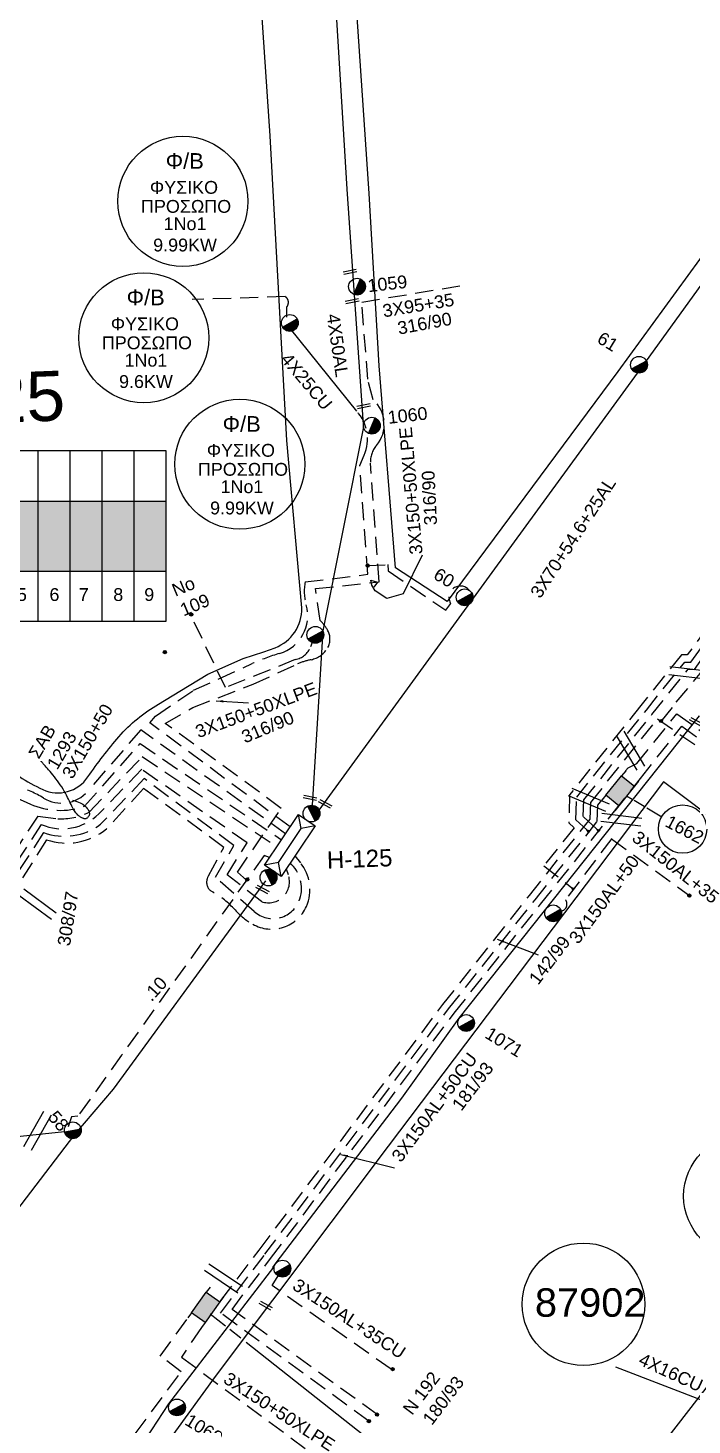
# Model space of a CAD drawing. Header units: millimetres. Extents: x 898 to 5598, y 789 to 3443.
# Drawn here: x 1170.3 to 1263.6, y 1149.1 to 1345.3 of the extents above; entities that cross this region are included whole.
import ezdxf
from ezdxf.enums import TextEntityAlignment as Align

# ---------------------------------------------------------------- set-up
doc = ezdxf.new("R2010")
doc.units = ezdxf.units.MM
doc.linetypes.add('DASHED', pattern=[19.05, 12.7, -6.35])
for name, color, linetype in [('Link Box 4 Διευθύνσεων', 7, 'Continuous'), ('Pillar OTE', 7, 'Continuous'), ('Άγνωστα', 7, 'Continuous'), ('Ασφαλειοκιβώτια Χ.Τ 9 αναχωρήσεων', 7, 'Continuous'), ('Επιγραφές - Σχήματα', 7, 'Continuous'), ('Καλώδια ΧΤ   3x150+50AL', 7, 'DASHED'), ('Καλώδια ΧΤ   3x150+70AL', 7, 'DASHED'), ('Καλώδια ΧΤ   3x150AL+50CU', 7, 'DASHED'), ('Καλώδια ΧΤ   3x150AL+50XLPE', 7, 'DASHED'), ('Μηχανική τομή', 7, 'Continuous'), ('Στύλος ΦΜ', 7, 'Continuous'), ('Στύλος ΦΜ @ 1', 7, 'Continuous'), ('Συνδέσεις', 7, 'Continuous'), ('Συνεστραμμένα ΧΤ   3x70+54.6+25 AL', 7, 'SYN_LINE'), ('Τομή', 7, 'Continuous'), ('Υποσταθμός εναέριος 2 στύλων', 7, 'Continuous'), ('Υποσταθμός πόλεως', 7, 'Continuous'), ('Υπόβαθρο ΔΕΗ', 7, 'Continuous'), ('Υπόγεια Καλώδια Δικτύου ΧΤ   .10', 7, 'DASHED'), ('Υπόγεια καλώδια Παροχών ΧΤ   4x16CU', 7, 'DASHED'), ('Υπόγεια καλώδια Παροχών ΧΤ   4x50AL', 7, 'DASHED')]:
    doc.layers.add(name, color=color, linetype=linetype)
doc.styles.add('ar', font='arial.ttf')
doc.styles.add('arial', font='arial.ttf')
doc.styles.get("Standard").update_dxf_attribs({"font": 'arial.ttf'})
doc.linetypes.add('SYN_LINE', pattern='A,0.5,-0.0001,["/\\/\\/\\/",Standard,S=0.1,R=0,X=0,Y=-0.05],-0.25', length=0.7501)
doc.dimstyles.new('ISO-25', dxfattribs={"dimtxt": 2.5, "dimasz": 2.5, "dimexe": 1.25, "dimexo": 0.625, "dimtad": 1, "dimtxsty": 'Standard', "dimcen": 2.5, "dimadec": 0, "dimazin": 0, "dimtfac": 1, "dimtmove": 0, "dimatfit": 3, "dimfxl": 1, "dimarcsym": 0})

# ---------------------------------------------------------------- blocks, each defined once
blk = doc.blocks.new('ΥΠΑΡΧΩΝ ΤΣΙΜΕΝΤΕΝΙΟΣ ΣΤΥΛΟΣ')
at = {"layer": 'Στύλος ΦΜ'}
blk.add_hatch(color=7, dxfattribs=at).paths.add_polyline_path([(-1.29, -2.28, 0.574793), (2.62, 0, 0.268822), (1.3, 2.27)])
at = {"layer": 'Στύλος ΦΜ', "color": 7}
blk.add_line((-1.29, -2.28), (1.3, 2.27), dxfattribs=at)
blk.add_circle((0, 0), 2.62, dxfattribs=at)
at = {"layer": 'Στύλος ΦΜ', "flags": 4}
for tag, p in [('ΑΡΙΘΜΟΣ', (-4.68, 8.05)), ('ΤΥΠΟΣ', (-4.91, 3.03))]:
    blk.add_attdef(tag, p, '', height=4, dxfattribs=at)
blk = doc.blocks.new('ΑΣΦΑΛΕΙΟΚΙΒΩΤΙΟ ΥΠΟΣΤΑΘΜΟΥ 9 ΑΝΑΧΩΡΗΣΕΩΝ')
at = {"layer": 'Ασφαλειοκιβώτια Χ.Τ 9 αναχωρήσεων', "ltscale": 40}
for p, q in [((-23.8, 40.36), (24.02, 40.36)), ((-9.72, 40.36), (-9.72, -40.64)), ((9.94, 40.36), (9.94, -40.64)), ((-23.8, 31.36), (24.02, 31.36)), ((-23.8, 22.36), (24.02, 22.36)), ((-23.8, 13.36), (24.02, 13.36)), ((-23.8, 4.36), (24.02, 4.36)), ((-23.8, -4.64), (24.02, -4.64)), ((-23.8, -13.64), (24.02, -13.64)), ((-23.8, -22.64), (24.02, -22.64)), ((-23.8, -31.64), (24.02, -31.64))]:
    blk.add_line(p, q, dxfattribs=at)
at = {"layer": 'Ασφαλειοκιβώτια Χ.Τ 9 αναχωρήσεων'}
blk.add_lwpolyline([(-23.8, -40.64), (24.02, -40.64), (24.02, 40.36), (-23.8, 40.36)], close=True, dxfattribs=at)
for s, p in [('1', (-18.13, 36.98)), ('2', (-18.13, 28.42)), ('3', (-18.13, 19.34)), ('4', (-18.13, 10.32)), ('5', (-18.13, 1.31)), ('6', (-18.13, -7.83)), ('7', (-18.13, -16.07)), ('8', (-18.13, -25.75)), ('9', (-18.13, -34.45))]:
    blk.add_text(s, height=3.6, rotation=270, dxfattribs=at).set_placement(p)
at = {"layer": 'Ασφαλειοκιβώτια Χ.Τ 9 αναχωρήσεων', "ltscale": 40}
for tag, height, p in [('ΟΝΟΜΑ', 5, (-0.16, 44.31)), ('ΚΕΙΜΕΝΟ 1', 2, (17.06, 35.59)), ('ΚΕΙΜΕΝΟ 2', 2, (17.06, 26.88)), ('ΚΕΙΜΕΝΟ 3', 2, (17.06, 17.69)), ('ΚΕΙΜΕΝΟ 4', 2, (17.06, 8.71)), ('ΚΕΙΜΕΝΟ 5', 2, (17.06, -0.13)), ('ΚΕΙΜΕΝΟ 6', 2, (17.06, -9.05)), ('ΚΕΙΜΕΝΟ 7', 2, (17.06, -18.13)), ('ΚΕΙΜΕΝΟ 8', 2, (17.06, -26.85)), ('ΚΕΙΜΕΝΟ 9', 2, (17.06, -35.99)), ('ΣΧ', 2, (-0.1, -42.64))]:
    blk.add_attdef(tag, text='', height=height, dxfattribs=at).set_placement(p, align=Align.MIDDLE_CENTER)
blk = doc.blocks.new('ΥΠΟΣΤΑΘΜΟΣ ΕΝΑΕΡΙΟΣ ΕΠΙ 2 ΣΤΥΛΩΝ')
at = {"layer": 'Υποσταθμός εναέριος 2 στύλων', "linetype": 'Continuous'}
for points in [[(-11.97, -2.11, 0.574793), (-8.45, -0.07, 0.268822), (-9.64, 1.98)], [(9.68, -2.15, 0.574793), (13.19, -0.1, 0.268822), (12.01, 1.95)]]:
    blk.add_hatch(color=256, dxfattribs=at).paths.add_polyline_path(points)
for p, q in [((-11.97, -2.11), (-9.64, 1.98)), ((9.68, -2.15), (12.01, 1.95))]:
    blk.add_line(p, q, dxfattribs=at)
for centre in [(-10.81, -0.07), (10.84, -0.1)]:
    blk.add_circle(centre, 2.36, dxfattribs=at)
at = {"layer": 'Υποσταθμός πόλεως', "linetype": 'Continuous', "ltscale": 40}
blk.add_lwpolyline([(-8.57, 2.82), (8.57, 2.82), (8.57, -2.82), (-8.57, -2.82)], close=True, dxfattribs=at)
for points in [[(-5.75, 0), (-8.57, 2.82)], [(-8.57, -2.82), (-5.75, 0)], [(-5.75, 0), (5.75, 0)], [(5.75, 0), (8.57, 2.82)], [(8.57, -2.82), (5.75, 0)]]:
    blk.add_lwpolyline(points, dxfattribs=at)
at = {"layer": 'Υποσταθμός εναέριος 2 στύλων', "ltscale": 40, "flags": 1}
for tag, p in [('ΜΕΤΑΣΧΗΜΑΤΙΣΜΟΣ', (14.09, 2.51)), ('ΙΣΧΥΣ', (14.07, -0.28)), ('ΑΡΙΘΜΟΣ', (14.19, -3))]:
    blk.add_attdef(tag, p, '', height=1.8, dxfattribs=at)
blk = doc.blocks.new('LINK BOX 4 ΑΝΑΧΩΡΗΣΕΩΝ')
at = {"layer": 'Link Box 4 Διευθύνσεων', "ltscale": 40}
blk.add_hatch(color=256, dxfattribs=at).paths.add_polyline_path([(-3.54, 0), (-3.54, -4.67), (3.54, -4.67), (3.54, 0)])
for p, q in [((-3.54, 0), (-5.33, 0)), ((5.33, 0), (3.54, 0)), ((-3.54, -4.67), (-5.33, -4.67)), ((5.33, -4.67), (3.54, -4.67))]:
    blk.add_line(p, q, dxfattribs=at)
blk.add_lwpolyline([(-3.54, -4.67), (-3.54, 0), (3.54, 0), (3.54, -4.67)], close=True, dxfattribs=at)
blk = doc.blocks.new('ΜΗΧΑΝΙΚΗ ΤΟΜΗ')
at = {"layer": 'Μηχανική τομή', "ltscale": 40}
for p, q in [((-1.89, 0.78), (1.89, 0.78)), ((1.89, 0), (-1.89, 0))]:
    blk.add_line(p, q, dxfattribs=at)
blk = doc.blocks.new('ΤΟΜΗ')
at = {"layer": 'Τομή', "ltscale": 40}
for p, q in [((-5.68, 0), (5.68, 0)), ((5.68, -2.33), (-5.68, -2.33))]:
    blk.add_line(p, q, dxfattribs=at)
blk = doc.blocks.new('_ΣΥΝΔΕΣΗ')
at = {"layer": 'Συνδέσεις', "linetype": 'SYN_LINE', "ltscale": 40}
blk.add_hatch(color=256, dxfattribs=at).paths.add_polyline_path([(0.5, -0.01, 1), (-0.5, -0.01, 1)])
at = {"layer": 'Συνδέσεις'}
blk.add_circle((0, -0.01), 0.5, dxfattribs=at)

msp = doc.modelspace()

# ---------------------------------------------------------------- hatches: boundary and pattern name
at = {"layer": 'Pillar OTE', "ltscale": 40}
h = msp.add_hatch(color=256, dxfattribs=at)
h.dxf.hatch_style = 1
h.paths.add_polyline_path([(1249.21, 1232.59), (1248.8, 1232.68), (1249, 1232.31)])
h = msp.add_hatch(color=256, dxfattribs=at)
h.dxf.hatch_style = 1
h.paths.add_polyline_path([(1250.59, 1232.71), (1250.18, 1232.79), (1250.38, 1232.42)])
h = msp.add_hatch(color=256, dxfattribs=at)
h.dxf.hatch_style = 1
h.paths.add_polyline_path([(1247.03, 1224.52), (1246.62, 1224.61), (1246.83, 1224.23)])
at = {"layer": 'Ασφαλειοκιβώτια Χ.Τ 9 αναχωρήσεων', "ltscale": 40}
for color, points in [(173, [(1167.24, 1269.05), (1171.74, 1269.05), (1171.74, 1278.88), (1167.24, 1278.88)]), (85, [(1171.74, 1269.05), (1176.24, 1269.05), (1176.24, 1278.88), (1171.74, 1278.88)]), (133, [(1176.24, 1269.05), (1180.74, 1269.05), (1180.74, 1278.88), (1176.24, 1278.88)]), (30, [(1180.74, 1269.05), (1185.24, 1269.05), (1185.24, 1278.88), (1180.74, 1278.88)]), (6, [(1185.24, 1269.05), (1189.74, 1269.05), (1189.74, 1278.88), (1185.24, 1278.88)])]:
    msp.add_hatch(color=color, dxfattribs=at).paths.add_polyline_path(points)

# ---------------------------------------------------------------- linework, layer by layer
at = {"layer": 'Pillar OTE', "ltscale": 40}
for points in [[(1249, 1232.31), (1248.8, 1232.68), (1249.21, 1232.59), (1249, 1232.31)], [(1250.38, 1232.42), (1250.18, 1232.79), (1250.59, 1232.71), (1250.38, 1232.42)], [(1246.83, 1224.23), (1246.62, 1224.61), (1247.03, 1224.52), (1246.83, 1224.23)]]:
    msp.add_lwpolyline(points, dxfattribs=at)
at = {"layer": 'Άγνωστα', "color": 27, "linetype": 'Continuous', "ltscale": 0.2}
msp.add_line((1190.05, 1152.08), (1169.87, 1121.23), dxfattribs=at)
at = {"layer": 'Άγνωστα', "color": 151, "linetype": 'DASHED', "ltscale": 0.2}
msp.add_lwpolyline([(1217.18, 1306.83), (1231.11, 1309.12)], dxfattribs=at)
msp.add_lwpolyline([(1201.01, 1225.65), (1199.72, 1226.75), (1205.88, 1235.72), (1189.6, 1247.64), (1193.47, 1249.88), (1201.92, 1253.16), (1208.18, 1256, -0.057712), (1210.06, 1256.6, 0.220947), (1212.42, 1258.33, 0.258058), (1212.42, 1260.67, 0.071055), (1211.34, 1262.1), (1210.69, 1266.58), (1219.64, 1267.54), (1218.41, 1284.18, -0.198746), (1219.24, 1286.68, 0.410913), (1218.8, 1293.08), (1218.03, 1295.99), (1217.18, 1306.83)], format="xyb", dxfattribs=at)
at = {"layer": 'Άγνωστα', "color": 85, "linetype": 'DASHED', "ltscale": 0.2}
for points in [[(1206.64, 1304.68), (1206.68, 1306.18, 0.434302), (1206.44, 1307.59), (1193.35, 1307.16)], [(1207.11, 1233.11), (1187.41, 1247.74), (1188.22, 1248.68), (1193.57, 1252.3), (1201.81, 1256.04, -0.034439), (1205.65, 1257.48, 0.412033), (1209.38, 1264.3, -0.119909), (1209.24, 1267.51), (1218.03, 1268.59), (1216.89, 1283.89), (1217.52, 1285.32, 0.299643), (1216.47, 1291.5, -0.613356)], [(1210.21, 1259), (1209.98, 1258.39, -0.260589), (1207.85, 1256.61), (1198.03, 1252.67), (1193.06, 1263.14)]]:
    msp.add_lwpolyline(points, format="xyb", dxfattribs=at)
at = {"layer": 'Άγνωστα', "color": 85, "linetype": 'SYN_LINE', "ltscale": 15}
msp.add_lwpolyline([(1216.47, 1291.5), (1207.17, 1303.06)], dxfattribs=at)
at = {"layer": 'Άγνωστα', "color": 173, "linetype": 'DASHED', "ltscale": 0.2}
msp.add_lwpolyline([(1077.07, 1299.5), (1075.88, 1298.28), (1098.73, 1282.95), (1124.83, 1265.49), (1147.25, 1250.82), (1142.51, 1244.3), (1163.83, 1229.86), (1168.72, 1237.18), (1170.66, 1236.32, 0.190357), (1178.23, 1236.01), (1186.07, 1244.82), (1205.9, 1231.3)], format="xyb", dxfattribs=at)
at = {"layer": 'Άγνωστα', "color": 85, "linetype": 'SYN_LINE', "ltscale": 20}
msp.add_lwpolyline([(1217.43, 1289.32), (1211.7, 1260.65), (1210.2, 1236.16)], dxfattribs=at)
at = {"layer": 'Άγνωστα', "color": 62, "linetype": 'DASHED', "ltscale": 0.2}
msp.add_lwpolyline([(1259.24, 1247.9), (1261.35, 1250.61), (1261.35, 1250.61), (1264.69, 1254.65), (1264.69, 1254.65), (1265.06, 1255.15)], dxfattribs=at)
at = {"layer": 'Άγνωστα', "color": 1, "linetype": 'DASHED', "ltscale": 0.2}
msp.add_lwpolyline([(1206.47, 1232.15), (1186.16, 1246.74), (1178.69, 1238.12, -0.366427), (1172.5, 1237.16, 0.057494), (1168.92, 1238.81, 0.426941), (1168.2, 1238.43), (1167.06, 1237.41), (1165.24, 1238.54), (1164.68, 1238.34, -0.553017), (1162.06, 1240.44), (1148.92, 1249.32), (1149.93, 1250.07)], format="xyb", dxfattribs=at)
at = {"layer": 'Άγνωστα', "color": 27}
msp.add_lwpolyline([(1204.7, 1171.25), (1205.04, 1171.7), (1222.83, 1195.01), (1230.87, 1206.25), (1264.6, 1248.73), (1264.6, 1248.73), (1264.6, 1248.73)], dxfattribs=at)
at = {"layer": 'Άγνωστα', "color": 30, "linetype": 'DASHED', "ltscale": 0.2}
for points in [[(1256.31, 1239.9), (1262.11, 1247.25), (1271.94, 1240.22), (1270.24, 1237.74), (1294.94, 1220.07), (1296.45, 1222.32), (1307.7, 1214.43, -0.176413), (1308.4, 1213.44, 0.203977), (1312.12, 1211.01), (1323.29, 1202.97, 0.536338), (1324.92, 1203.58)], [(1206.55, 1227.22), (1206.85, 1226.41, -0.638807), (1203.11, 1222.63), (1198.27, 1226.36), (1201.08, 1230.9), (1186.28, 1241.2), (1180.26, 1234.93, -0.302632), (1172.19, 1233.45), (1167.04, 1225.63), (1165.16, 1216.75)]]:
    msp.add_lwpolyline(points, format="xyb", dxfattribs=at)
at = {"layer": 'Άγνωστα'}
msp.add_lwpolyline([(1176.59, 1236.88), (1177.18, 1236.68), (1177.64, 1236.49), (1178.01, 1236.29), (1178.29, 1236.09), (1178.5, 1235.9), (1178.65, 1235.72), (1178.76, 1235.55), (1178.83, 1235.4), (1178.89, 1235.27), (1178.93, 1235.16), (1178.95, 1235.06), (1178.96, 1234.98), (1178.96, 1234.9), (1178.95, 1234.84), (1178.93, 1234.78), (1178.91, 1234.71), (1178.87, 1234.65), (1178.83, 1234.59), (1178.79, 1234.52), (1178.74, 1234.46), (1178.69, 1234.41), (1178.63, 1234.36), (1178.57, 1234.32), (1178.5, 1234.29), (1178.43, 1234.27), (1178.36, 1234.26), (1178.29, 1234.26), (1178.21, 1234.27), (1178.13, 1234.29), (1178.05, 1234.32), (1177.96, 1234.35), (1177.88, 1234.4), (1177.79, 1234.44), (1177.7, 1234.5), (1177.61, 1234.56), (1177.52, 1234.62), (1177.42, 1234.7), (1177.33, 1234.78), (1177.23, 1234.88), (1177.14, 1234.98), (1177.05, 1235.09), (1176.95, 1235.22), (1176.86, 1235.35), (1176.76, 1235.5), (1176.67, 1235.67), (1176.57, 1235.85), (1176.46, 1236.04), (1176.36, 1236.25), (1176.24, 1236.48), (1176.13, 1236.73), (1176, 1236.99), (1175.87, 1237.26), (1175.73, 1237.55), (1175.58, 1237.83), (1175.42, 1238.13), (1175.25, 1238.42), (1175.06, 1238.72), (1174.86, 1239.02), (1174.66, 1239.31), (1174.45, 1239.6), (1174.23, 1239.88), (1174.02, 1240.15), (1173.81, 1240.41), (1173.6, 1240.67), (1173.41, 1240.9), (1173.22, 1241.13), (1173.04, 1241.33), (1172.87, 1241.52), (1172.72, 1241.69), (1172.59, 1241.85), (1172.47, 1241.98), (1172.38, 1242.08), (1172.3, 1242.17), (1172.24, 1242.23), (1172.2, 1242.27), (1172.18, 1242.31), (1172.16, 1242.32), (1172.15, 1242.33), (1172.15, 1242.34), (1172.15, 1242.34)], dxfattribs=at)
at = {"layer": 'Άγνωστα', "color": 154, "linetype": 'SYN_LINE', "ltscale": 15}
msp.add_lwpolyline([(1175.46, 1190.28), (1159.91, 1188.65)], dxfattribs=at)
at = {"layer": 'Άγνωστα', "color": 27, "linetype": 'DASHED', "ltscale": 0.2}
msp.add_lwpolyline([(1221.3, 1156.95), (1204.58, 1168.71), (1205.43, 1170.08)], dxfattribs=at)
at = {"layer": 'Άγνωστα', "color": 3, "linetype": 'DASHED', "ltscale": 0.2}
msp.add_lwpolyline([(1166.64, 1122.69), (1167.62, 1123.98, -0.21678), (1169.63, 1125.04, 0.123698), (1171, 1125.48), (1184.69, 1145.32), (1185.39, 1147.89), (1191.84, 1156.6), (1188.9, 1158.77), (1192.77, 1164.17)], format="xyb", dxfattribs=at)
at = {"layer": 'Άγνωστα', "color": 6, "linetype": 'DASHED', "ltscale": 0.2}
msp.add_lwpolyline([(1219.33, 1150.58), (1198.97, 1165.36)], dxfattribs=at)
at = {"layer": 'Άγνωστα', "color": 3, "linetype": 'DASHED', "ltscale": 0.2}
msp.add_lwpolyline([(1194.66, 1162.8), (1191.87, 1158.63), (1210.73, 1144.75)], dxfattribs=at)
at = {"layer": 'Άγνωστα'}
for centre in [(1270.98, 1181.26), (1248.31, 1166.07)]:
    msp.add_circle(centre, 8.6, dxfattribs=at)
at = {"layer": 'Επιγραφές - Σχήματα'}
for points in [[(1225.67, 1271.26), (1222.98, 1265.87), (1220.68, 1265.17), (1219.08, 1266.27), (1218.58, 1267.07), (1218.48, 1267.77), (1219.38, 1267.47), (1218.88, 1266.77)], [(1195.92, 1164.75), (1198.06, 1163.05)], [(1198.67, 1162.57), (1200.2, 1161.36)], [(1200.96, 1160.76), (1220.61, 1145.21)]]:
    msp.add_lwpolyline(points, dxfattribs=at)
at = {"layer": 'Επιγραφές - Σχήματα', "color": 202}
for centre in [(1192.07, 1320.97), (1186.57, 1301.81), (1200.06, 1284.04)]:
    msp.add_circle(centre, 9.13, dxfattribs=at)
at = {"layer": 'Επιγραφές - Σχήματα'}
msp.add_circle((1262.23, 1232.81), 3.4, dxfattribs=at)
at = {"layer": 'Καλώδια ΧΤ   3x150+50AL', "color": 27, "ltscale": 0.2}
msp.add_lwpolyline([(1252.27, 1231.46), (1263.25, 1223.43)], dxfattribs=at)
at = {"layer": 'Καλώδια ΧΤ   3x150+70AL', "color": 62, "ltscale": 0.2}
msp.add_lwpolyline([(1197.39, 1166.59), (1202.79, 1173.69), (1228.57, 1208.17), (1240.74, 1223.5), (1249.25, 1234.22), (1249.33, 1236.54), (1258.71, 1248.28), (1270.85, 1239.88), (1268.99, 1237.09), (1277.87, 1230.63), (1294.8, 1218.54), (1296.71, 1221.47), (1307.21, 1213.98, 0.084828), (1309.47, 1213.15), (1313.22, 1218.44), (1322.58, 1211.05)], format="xyb", dxfattribs=at)
at = {"layer": 'Καλώδια ΧΤ   3x150AL+50CU', "color": 27, "linetype": 'Continuous', "ltscale": 0.2}
msp.add_line((1204.78, 1171.29), (1190.05, 1152.08), dxfattribs=at)
at = {"layer": 'Καλώδια ΧΤ   3x150AL+50CU', "color": 27, "linetype": 'DASHED', "ltscale": 0.2}
for points in [[(1317.85, 1313.27), (1309.89, 1319.12), (1288.35, 1290.41, 0.311596), (1285.13, 1286.03), (1276.55, 1274.05, 0.340532), (1273.72, 1270.1), (1268.62, 1262.99), (1267.1, 1263.06), (1265.77, 1261.22), (1262.89, 1257.27), (1262.07, 1257.29), (1256.36, 1250.15), (1246.37, 1237.64), (1246.25, 1233.68), (1246.99, 1232.99), (1242.77, 1227.67), (1246.62, 1224.61)], [(1252.29, 1231.48), (1245.79, 1222.87, -0.566132), (1245.19, 1221.3)]]:
    msp.add_lwpolyline(points, format="xyb", dxfattribs=at)
at = {"layer": 'Καλώδια ΧΤ   3x150AL+50CU', "color": 133, "linetype": 'DASHED', "ltscale": 0.2}
for points in [[(1248.8, 1232.68), (1247.24, 1234.13), (1247.36, 1237.28), (1257.14, 1249.52), (1262.54, 1256.27), (1263.39, 1256.25), (1266.58, 1260.63), (1267.6, 1262.03), (1269.12, 1261.96), (1274.75, 1269.82, -0.401378), (1277.15, 1273.17), (1286.14, 1285.71, -0.354124), (1288.95, 1289.55), (1310.13, 1317.77), (1317.29, 1312.51)], [(1207.11, 1228.05, -0.295553), (1208.5, 1223.02, -0.543466), (1202.07, 1221.24), (1196.67, 1226.04), (1199.2, 1230.51), (1186.64, 1239.9), (1180.52, 1233.48, -0.251078), (1172.5, 1232.32), (1168.04, 1225.42), (1167.55, 1222.87)]]:
    msp.add_lwpolyline(points, format="xyb", dxfattribs=at)
at = {"layer": 'Καλώδια ΧΤ   3x150AL+50CU', "color": 6, "linetype": 'DASHED', "ltscale": 0.2}
for points in [[(1250.2, 1232.79), (1248.26, 1234.59), (1248.26, 1234.59), (1248.35, 1236.91), (1257.93, 1248.9), (1263.01, 1255.26), (1263.88, 1255.24), (1267.38, 1260.05), (1268.09, 1261.01), (1269.61, 1260.94), (1275.82, 1269.6, -0.513622), (1277.7, 1272.22), (1287.17, 1285.43, -0.421313), (1289.53, 1288.64), (1310.34, 1316.4), (1316.71, 1311.72)], [(1207.78, 1229.05), (1208.57, 1228.09, -0.282636), (1209.41, 1221.94, -0.443352), (1201.89, 1219.45, -0.081618), (1199.4, 1221.45, 0.085327), (1196.21, 1223.98, -0.440142), (1195.66, 1226.23), (1197.81, 1230.24), (1186.54, 1238.53), (1181.36, 1232.84), (1181.36, 1232.84, -0.259422), (1172.92, 1231.31), (1169.01, 1225.12), (1169.01, 1225.12), (1169.01, 1225.12)]]:
    msp.add_lwpolyline(points, format="xyb", dxfattribs=at)
at = {"layer": 'Καλώδια ΧΤ   3x150AL+50CU', "color": 85, "linetype": 'DASHED', "ltscale": 0.2}
msp.add_lwpolyline([(1217.94, 1269.81), (1220.84, 1269.96), (1220.88, 1269.08), (1228.98, 1263.53), (1229.69, 1264.47, -0.947034), (1232.25, 1266.37)], format="xyb", dxfattribs=at)
at = {"layer": 'Καλώδια ΧΤ   3x150AL+50CU', "color": 173, "linetype": 'DASHED', "ltscale": 0.2}
msp.add_lwpolyline([(1254.23, 1241), (1254.57, 1241.41), (1255.81, 1242), (1261.43, 1249), (1273.9, 1240.07), (1272.11, 1237.8), (1294.48, 1221.68), (1296.11, 1223.86), (1308.61, 1215.17), (1309.37, 1214.65), (1312.91, 1219.59), (1323.04, 1211.77)], dxfattribs=at)
at = {"layer": 'Καλώδια ΧΤ   3x150AL+50CU', "color": 7, "linetype": 'DASHED', "ltscale": 0.2}
msp.add_lwpolyline([(1252.53, 1235.14), (1256.31, 1239.9)], dxfattribs=at)
at = {"layer": 'Καλώδια ΧΤ   3x150AL+50CU', "color": 133, "linetype": 'DASHED', "ltscale": 0.2}
msp.add_lwpolyline([(1218.19, 1149.67), (1197.35, 1164.84), (1203.59, 1173.09), (1229.36, 1207.56), (1241.52, 1222.88), (1250.24, 1233.86), (1250.32, 1236.17), (1250.88, 1236.86)], dxfattribs=at)
at = {"layer": 'Καλώδια ΧΤ   3x150AL+50CU', "color": 27, "linetype": 'DASHED', "ltscale": 0.2}
msp.add_lwpolyline([(1171.71, 1234.62), (1166.3, 1226.4), (1163.93, 1215.16)], dxfattribs=at)
at = {"layer": 'Καλώδια ΧΤ   3x150AL+50CU', "color": 6, "linetype": 'DASHED', "ltscale": 0.2}
msp.add_lwpolyline([(1198.97, 1165.36), (1204.39, 1172.49), (1230.15, 1206.95), (1242.3, 1222.26), (1253.19, 1235.97)], dxfattribs=at)
at = {"layer": 'Συνεστραμμένα ΧΤ   3x70+54.6+25 AL', "color": 85, "ltscale": 20}
msp.add_lwpolyline([(1211.2, 1235.46), (1238.61, 1273.15), (1257.15, 1298.59), (1274.55, 1322.69), (1290.65, 1344.72)], dxfattribs=at)
at = {"layer": 'Συνεστραμμένα ΧΤ   3x70+54.6+25 AL', "color": 151, "ltscale": 20}
msp.add_lwpolyline([(1128.78, 1127.64), (1147.68, 1151.72), (1148.94, 1153.34), (1176.89, 1189.93), (1182.31, 1196.27), (1200.25, 1220.8), (1203.7, 1225.52)], dxfattribs=at)
at = {"layer": 'Υπόβαθρο ΔΕΗ'}
for points in [[(1287.53, 1344.27), (1253.13, 1297.08), (1229.17, 1264.76), (1221.91, 1269.48), (1219.61, 1297.88), (1218.2, 1322.06), (1214.83, 1371.76), (1214.83, 1371.76), (1210.26, 1420.29), (1205.54, 1467.55), (1230.52, 1501.91), (1245.08, 1521.39), (1256.54, 1536.84, -0.336808), (1261.63, 1538.32, 0.185466)], [(1131.2, 1367.74), (1109.86, 1340.31), (1091.03, 1314.67), (1080.39, 1300.76), (1084.49, 1297.66), (1137.13, 1261.48), (1169.13, 1240.19, 0.03858), (1172.39, 1238.36, 0.367003), (1178.74, 1240.13, -0.029548), (1183.09, 1245.78, -0.083175), (1188.66, 1250.37), (1191.66, 1252.2), (1195.55, 1254.56), (1200.52, 1256.78), (1203.44, 1257.68), (1205.01, 1258.27, 0.318127), (1208.77, 1263.88), (1206.66, 1287.39), (1204.33, 1330.19), (1201.56, 1370.97)]]:
    msp.add_lwpolyline(points, format="xyb", dxfattribs=at)
at = {"layer": 'Υπόβαθρο ΔΕΗ', "color": 0}
for points in [[(1214.02, 1089.14), (1237.14, 1117.62), (1272.16, 1162.8), (1305.26, 1205.07), (1259.57, 1239.45), (1220.91, 1188.28), (1196.61, 1155.94), (1175.31, 1126.57), (1172.73, 1123.25), (1206.89, 1095.3), (1214.02, 1089.14)], [(1254.37, 1237.46), (1255.16, 1237)], [(1255.41, 1236.85), (1256.83, 1236.01)], [(1257.22, 1235.78), (1259.3, 1234.55)]]:
    msp.add_lwpolyline(points, dxfattribs=at)
at = {"layer": 'Υπόγεια Καλώδια Δικτύου ΧΤ   .10', "color": 27, "ltscale": 0.2}
msp.add_lwpolyline([(1171.71, 1234.62), (1171.71, 1234.62), (1174.51, 1234.26, 0.123856), (1178.89, 1235.17), (1186.37, 1242.98), (1205.25, 1230.34)], format="xyb", dxfattribs=at)
at = {"layer": 'Υπόγεια Καλώδια Δικτύου ΧΤ   .10', "color": 151, "ltscale": 0.2}
msp.add_lwpolyline([(1204.22, 1228.8), (1203.49, 1229.12), (1183.47, 1201.07), (1177.34, 1192.47), (1176.44, 1192.42), (1175.98, 1190.98)], dxfattribs=at)
at = {"layer": 'Υπόγεια καλώδια Παροχών ΧΤ   4x16CU', "color": 2, "linetype": 'SYN_LINE', "ltscale": 10}
msp.add_lwpolyline([(1266.1, 1152.13), (1252.86, 1157.23)], dxfattribs=at)
at = {"layer": 'Υπόγεια καλώδια Παροχών ΧΤ   4x50AL', "color": 85, "linetype": 'SYN_LINE', "ltscale": 20}
msp.add_lwpolyline([(1217.43, 1289.61), (1215.13, 1322.67), (1213.46, 1350.41), (1212.09, 1377.2), (1212.09, 1377.2), (1207.66, 1419.25), (1207.66, 1419.25), (1205.18, 1446.88)], dxfattribs=at)

# ---------------------------------------------------------------- block references
at = {"layer": 'Link Box 4 Διευθύνσεων'}
for p, xscale, yscale, zscale, rotation in [((1252.56, 1238.93), 0.4999999999999996, 0.4999999999999996, 0.4999999999999996, 50.99290119030991), ((1194.32, 1166.33), 0.4999999999999998, 0.4999999999999998, 0.4999999999999998, 54.28021089305687)]:
    msp.add_blockref('LINK BOX 4 ΑΝΑΧΩΡΗΣΕΩΝ', p, dxfattribs=dict(at, xscale=xscale, yscale=yscale, zscale=zscale, rotation=rotation))
at = {"layer": 'Ασφαλειοκιβώτια Χ.Τ 9 αναχωρήσεων', "xscale": 0.5, "yscale": 0.5, "zscale": 0.5, "rotation": 90}
msp.add_blockref('ΑΣΦΑΛΕΙΟΚΙΒΩΤΙΟ ΥΠΟΣΤΑΘΜΟΥ 9 ΑΝΑΧΩΡΗΣΕΩΝ', (1169.42, 1273.91), dxfattribs=at)
at = {"layer": 'Μηχανική τομή'}
for p, xscale, yscale, zscale, rotation in [((1215.57, 1310.87), 0.4999999999999998, 0.4999999999999998, 0.4999999999999998, 11.47396356489601), ((1215.88, 1306.74), 0.4999999999999998, 0.4999999999999998, 0.4999999999999998, 11.47396356489601), ((1217.5, 1292.01), 0.4999999999999998, 0.4999999999999998, 0.4999999999999998, 11.47396356489601), ((1264.05, 1247.68), 0.4999999999999999, 0.4999999999999999, 0.4999999999999999, 331.3442532157324), ((1209.89, 1237.01), 0.4999999999999999, 0.4999999999999999, 0.4999999999999999, 347.9673293358764), ((1211.96, 1236.18), 0.4999999999999999, 0.4999999999999999, 0.4999999999999999, 331.3442532157324), ((1203.15, 1224.15), 0.4999999999999999, 0.4999999999999999, 0.4999999999999999, 331.3442532157324), ((1203.6, 1165.71), 0.4999999999999999, 0.4999999999999999, 0.4999999999999999, 331.3442532157324)]:
    msp.add_blockref('ΜΗΧΑΝΙΚΗ ΤΟΜΗ', p, dxfattribs=dict(at, xscale=xscale, yscale=yscale, zscale=zscale, rotation=rotation))
at = {"layer": 'Στύλος ΦΜ @ 1', "ltscale": 40}
ref = msp.add_blockref('ΥΠΑΡΧΩΝ ΤΣΙΜΕΝΤΕΝΙΟΣ ΣΤΥΛΟΣ', (1216.52, 1308.99), dxfattribs=dict(at, xscale=0.4499999999998181, yscale=0.4499999999998181, zscale=0.4499999999998181, rotation=6.508141420904883))
ref.add_attrib('ΤΥΠΟΣ', '1059', (1218.1, 1308.2), dxfattribs={"layer": 'Στύλος ΦΜ', "height": 1.8, "rotation": 6.5081, "flags": 4})
at = {"layer": 'Στύλος ΦΜ @ 1', "ltscale": 40, "xscale": 0.4499999999998181, "yscale": 0.4499999999998181, "zscale": 0.4499999999998181, "rotation": 328.5477813433569}
for p in [(1207.08, 1303.89), (1210.67, 1260.09), (1244.06, 1220.98), (1206.04, 1171.08)]:
    msp.add_blockref('ΥΠΑΡΧΩΝ ΤΣΙΜΕΝΤΕΝΙΟΣ ΣΤΥΛΟΣ', p, dxfattribs=at)
at = {"layer": 'Στύλος ΦΜ @ 1', "ltscale": 40}
ref = msp.add_blockref('ΥΠΑΡΧΩΝ ΤΣΙΜΕΝΤΕΝΙΟΣ ΣΤΥΛΟΣ', (1256.11, 1298.02), dxfattribs=dict(at, xscale=0.4499999999998181, yscale=0.4499999999998181, zscale=0.4499999999998181, rotation=328.5477813433569))
ref.add_attrib('ΤΥΠΟΣ', '61', (1250.07, 1301.23), dxfattribs={"layer": 'Στύλος ΦΜ', "height": 1.8, "rotation": 328.5478, "flags": 4})
ref = msp.add_blockref('ΥΠΑΡΧΩΝ ΤΣΙΜΕΝΤΕΝΙΟΣ ΣΤΥΛΟΣ', (1218.6, 1289.46), dxfattribs=dict(at, xscale=0.4499999999998182, yscale=0.4499999999998182, zscale=0.4499999999998182, rotation=6.508141420904881))
ref.add_attrib('ΤΥΠΟΣ', '1060', (1220.94, 1289.71), dxfattribs={"layer": 'Στύλος ΦΜ', "height": 1.8, "rotation": 6.5081, "flags": 4})
ref = msp.add_blockref('ΥΠΑΡΧΩΝ ΤΣΙΜΕΝΤΕΝΙΟΣ ΣΤΥΛΟΣ', (1231.63, 1265.36), dxfattribs=dict(at, xscale=0.4499999999998181, yscale=0.4499999999998181, zscale=0.4499999999998181, rotation=328.5477813433569))
ref.add_attrib('ΤΥΠΟΣ', '60', (1227.09, 1268.08), dxfattribs={"layer": 'Στύλος ΦΜ', "height": 1.8, "rotation": 328.5478, "flags": 4})
ref = msp.add_blockref('ΥΠΑΡΧΩΝ ΤΣΙΜΕΝΤΕΝΙΟΣ ΣΤΥΛΟΣ', (1231.83, 1205.57), dxfattribs=dict(at, xscale=0.4499999999998181, yscale=0.4499999999998181, zscale=0.4499999999998181, rotation=328.5477813433569))
ref.add_attrib('ΤΥΠΟΣ', '1071', (1234.33, 1203.59), dxfattribs={"layer": 'Στύλος ΦΜ', "height": 1.8, "rotation": 328.5478, "flags": 4})
ref = msp.add_blockref('ΥΠΑΡΧΩΝ ΤΣΙΜΕΝΤΕΝΙΟΣ ΣΤΥΛΟΣ', (1176.62, 1190.5), dxfattribs=dict(at, xscale=0.449999999999818, yscale=0.449999999999818, zscale=0.449999999999818, rotation=310.5873007511329))
ref.add_attrib('ΤΥΠΟΣ', '58', (1173, 1192.29), dxfattribs={"layer": 'Στύλος ΦΜ', "height": 1.8, "rotation": 310.5873, "flags": 4})
ref = msp.add_blockref('ΥΠΑΡΧΩΝ ΤΣΙΜΕΝΤΕΝΙΟΣ ΣΤΥΛΟΣ', (1191.24, 1151.59), dxfattribs=dict(at, xscale=0.4499999999998181, yscale=0.4499999999998181, zscale=0.4499999999998181, rotation=328.5477813433569))
ref.add_attrib('ΤΥΠΟΣ', '1069', (1192.19, 1149.26), dxfattribs={"layer": 'Στύλος ΦΜ', "height": 1.8, "rotation": 328.5478, "flags": 4})
at = {"layer": 'Συνδέσεις', "xscale": 0.4499999999999886, "yscale": 0.4499999999999886, "zscale": 0.4499999999999886}
for p in [(1218.02, 1269.82), (1193.24, 1262.95), (1189.53, 1257.67), (1259.2, 1248), (1201.1, 1225.73), (1263.18, 1223.48), (1221.52, 1156.96), (1218.19, 1149.67), (1219.33, 1150.59)]:
    msp.add_blockref('_ΣΥΝΔΕΣΗ', p, dxfattribs=at)
at = {"layer": 'Τομή'}
for p, xscale, yscale, zscale, rotation in [((1263.28, 1255.31), 0.5, 0.5, 0.5, 353.1277942527872), ((1255.41, 1244.11), 0.4999999999999999, 0.4999999999999999, 0.4999999999999999, 300.66194215953), ((1249.3, 1237.45), 0.4999999999999998, 0.4999999999999998, 0.4999999999999998, 337.36932585866), ((1253.7, 1234.7), 0.5, 0.5, 0.5, 353.1277942527872), ((1172.01, 1222.74), 0.4999999999999998, 0.4999999999999998, 0.4999999999999998, 323.6847327247127), ((1172.16, 1190.14), 0.5, 0.5, 0.5, 240.4734678225985), ((1198.09, 1170.19), 0.4999999999999998, 0.4999999999999998, 0.4999999999999998, 326.287576150417)]:
    msp.add_blockref('ΤΟΜΗ', p, dxfattribs=dict(at, xscale=xscale, yscale=yscale, zscale=zscale, rotation=rotation))
at = {"layer": 'Υποσταθμός εναέριος 2 στύλων', "xscale": 0.4999999999999999, "yscale": 0.4999999999999999, "zscale": 0.4999999999999999, "rotation": 56.19094716214943}
msp.add_blockref('ΥΠΟΣΤΑΘΜΟΣ ΕΝΑΕΡΙΟΣ ΕΠΙ 2 ΣΤΥΛΩΝ', (1207.07, 1230.51), dxfattribs=at)

# ---------------------------------------------------------------- texts
at = {"ltscale": 40, "attachment_point": 1, "rotation": 2.1857, "style": 'arial'}
for insert, char_height, width in [((1148.75, 1296.21), 7, 94.4586), ((1212.24, 1229.67), 2.42, 32.6549)]:
    msp.add_mtext('H-125', dxfattribs=dict(at, insert=insert, char_height=char_height, width=width))
at = {"layer": 'Άγνωστα', "ltscale": 40, "char_height": 1.8, "attachment_point": 1, "style": 'arial'}
for s, insert, width, rotation in [('\\pt1.8;3X95+35', (1219.97, 1306.44), 31.6072, 9.4227), ('316/90', (1222.06, 1304.01), 7.1535, 10.6245), ('\\pt1.8;4X25CU', (1207.07, 1299.89), 31.6072, 310.1898), ('3X150+50XLPE', (1223.94, 1271.3), 31.6072, 94.8992), ('316/90', (1225.96, 1275.43), 7.1535, 92.7854), ('No 109', (1190.31, 1267.09), 7.1535, 22.7189), ('3X150+50XLPE', (1193.62, 1247.25), 31.6072, 20.3945), ('3X150+50', (1174.99, 1240.61), 31.6072, 59.88), ('316/90', (1200.08, 1246.48), 7.1535, 22.7189), ('ΣΑΒ\\P1293', (1170.28, 1243.44), 31.6072, 59.6148), ('1662', (1260.46, 1234.86), 7.1535, 332.3789), ('3X150AL+35', (1256.09, 1232.71), 31.6072, 321.6024), ('308/97', (1174.43, 1216.57), 7.1535, 81.0989), ('142/99', (1240.51, 1211.88), 7.1535, 52.879), ('181/93', (1229.72, 1194.17), 7.1535, 52.879), ('3X150AL+35CU', (1208.28, 1169.8), 31.6072, 326.8707), ('3X150+50XLPE', (1198.58, 1156.67), 31.6072, 326.8707), ('N 192', (1222.81, 1151.47), 7.1535, 52.879), ('180/93', (1225.59, 1150.05), 7.1535, 52.879)]:
    msp.add_mtext(s, dxfattribs=dict(at, insert=insert, width=width, rotation=rotation))
at = {"layer": 'Άγνωστα', "insert": (1241.49, 1168.32), "char_height": 4, "attachment_point": 1}
msp.add_mtext_dynamic_manual_height_columns('87902', width=8.4293, gutter_width=12.5, heights=[0], dxfattribs=at)
at = {"layer": 'Επιγραφές - Σχήματα', "color": 1, "style": 'ar'}
for s, height, p in [('Φ/Β', 2.2, (1192.33, 1326.68)), ('ΦΥΣΙΚΟ ', 1.8, (1192.57, 1322.93)), ('1No1', 1.8, (1192.37, 1317.81)), ('9.99KW', 1.8, (1192.37, 1314.83)), ('Φ/Β', 2.2, (1186.84, 1307.52)), ('ΦΥΣΙΚΟ ', 1.8, (1187.08, 1303.76)), ('1No1', 1.8, (1186.88, 1298.65)), ('9.6KW', 1.8, (1186.88, 1295.66)), ('Φ/Β', 2.2, (1200.32, 1289.75)), ('ΦΥΣΙΚΟ ', 1.8, (1200.56, 1286)), ('1No1', 1.8, (1200.36, 1280.88)), ('9.99KW', 1.8, (1200.36, 1277.9))]:
    msp.add_text(s, height=height, dxfattribs=at).set_placement(p, align=Align.MIDDLE)
at = {"layer": 'Επιγραφές - Σχήματα', "color": 1, "char_height": 1.8, "width": 12.958, "attachment_point": 1}
for insert in [(1186.19, 1321.16), (1180.69, 1302), (1194.18, 1284.23)]:
    msp.add_mtext('ΠΡΟΣΩΠΟ', dxfattribs=dict(at, insert=insert))
at = {"layer": 'Καλώδια ΧΤ   3x150AL+50CU', "ltscale": 0.2, "insert": (1221.23, 1186.95), "char_height": 1.8, "width": 31.6072, "attachment_point": 1, "rotation": 53.4835, "style": 'arial'}
msp.add_mtext('3X150AL+50CU', dxfattribs=at)
at = {"layer": 'Καλώδια ΧΤ   3x150AL+50XLPE', "ltscale": 0.2, "insert": (1246.13, 1217.6), "char_height": 1.8, "width": 31.6072, "attachment_point": 1, "rotation": 53.4835, "style": 'arial'}
msp.add_mtext('3X150AL+50', dxfattribs=at)
at = {"layer": 'Συνεστραμμένα ΧΤ   3x70+54.6+25 AL', "ltscale": 20, "insert": (1240.73, 1266.06), "char_height": 1.8, "width": 31.6072, "attachment_point": 1, "rotation": 56.7455, "style": 'arial'}
msp.add_mtext('3X70+54.6+25AL', dxfattribs=at)
at = {"layer": 'Υπόγεια Καλώδια Δικτύου ΧΤ   .10', "ltscale": 0.2, "insert": (1186.33, 1209.67), "char_height": 1.8, "width": 31.6072, "attachment_point": 1, "rotation": 47.9602, "style": 'arial'}
msp.add_mtext('.10', dxfattribs=at)
at = {"layer": 'Υπόγεια καλώδια Παροχών ΧΤ   4x16CU', "ltscale": 0.2, "insert": (1256.65, 1159.31), "char_height": 1.8, "width": 31.6072, "attachment_point": 1, "rotation": 335.364, "style": 'arial'}
msp.add_mtext('4X16CU', dxfattribs=at)
at = {"layer": 'Υπόγεια καλώδια Παροχών ΧΤ   4x50AL', "ltscale": 0.2, "insert": (1214.03, 1305.29), "char_height": 1.8, "width": 31.6072, "attachment_point": 1, "rotation": 278.3898, "style": 'arial'}
msp.add_mtext('\\pt1.8;4X50AL', dxfattribs=at)

# ---------------------------------------------------------------- leaders
at = {"layer": 'Επιγραφές - Σχήματα', "ltscale": 40}
for points in [[(1196.75, 1250.8), (1201.3, 1250.53)], [(1236.18, 1217.33), (1241.97, 1215.15)], [(1214.26, 1187.11), (1221.78, 1185.25)]]:
    msp.add_leader(points, dimstyle='ISO-25', override={"dimasz": 1, "dimtad": 0}, dxfattribs=at)

doc.saveas('drawing.dxf')
